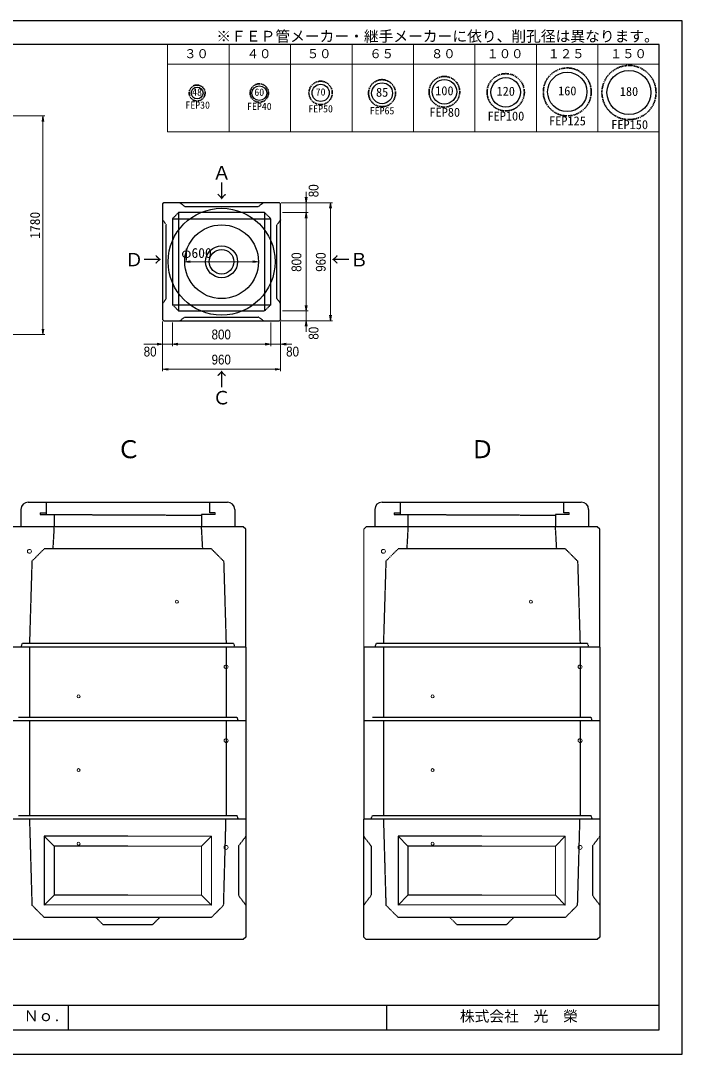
# Model space of a CAD drawing. Units: millimetres, scale not verified. Extents: x -297 to 298, y -210 to 211.
# Drawn here: x 28.7 to 297.9, y -210 to 210.5 of the extents above; entities that cross this region are included whole.
import ezdxf
from ezdxf.enums import TextEntityAlignment as Align

# ---------------------------------------------------------------- set-up
doc = ezdxf.new("R2010")
doc.units = ezdxf.units.MM
doc.linetypes.add('USER1', pattern=[12.95, 6.35, -3.175, 0.25, -3.175])
doc.linetypes.add('USER2', pattern=[4.7625, 3.175, -1.5875])
doc.layers.add('0-0', color=7, linetype='Continuous')
for name, color, linetype, lineweight in [('0-1_0', 9, 'Continuous', 25), ('0-2_dims', 7, 'Continuous', 18), ('0-3_pen1実線', 4, 'Continuous', 13), ('0-4_pen2実線', 3, 'Continuous', 13), ('0-5_pen3実線', 7, 'Continuous', 25), ('0-6_pen4実線', 7, 'Continuous', 25), ('0-7_pen2破線', 3, 'USER2', 25), ('0-8_鉄筋', 7, 'Continuous', 25), ('0-9_draw', 7, 'Continuous', 13)]:
    doc.layers.add(name, color=color, linetype=linetype, lineweight=lineweight)
doc.styles.add('ＭＳ ゴシック', font='')
doc.styles.add('ＭＳ Ｐゴシック', font='')
doc.styles.get('ＭＳ ゴシック').set_extended_font_data('MS Gothic')
doc.styles.get('ＭＳ Ｐゴシック').set_extended_font_data('MS PGothic')

# ---------------------------------------------------------------- blocks, each defined once
blk = doc.blocks.new('部分図 1')
at = {"layer": '0-1_0'}
blk.add_lwpolyline([(0.1, 0.3), (11898.1, 0.3), (11898.1, 8410.3), (0.1, 8410.3)], close=True, dxfattribs=at)
at = {"layer": '0-2_dims'}
for p, q in [((7709.94, 7506.5), (7709.94, 8215.2)), ((8211.94, 7506.5), (8211.94, 8215.2)), ((8710.94, 7506.5), (8710.94, 8215.2)), ((9210.94, 7506.5), (9210.94, 8215.2)), ((9710.94, 7506.5), (9710.94, 8215.2)), ((10209.94, 7506.5), (10209.94, 8215.2)), ((10710.94, 7506.5), (10710.94, 8215.2)), ((11211.94, 7506.5), (11211.94, 8215.2)), ((11708.94, 7506.5), (11708.94, 8215.2)), ((7709.94, 8055.3), (11708.94, 8055.3)), ((6279.96, 7636), (6710.96, 7636)), ((6695.96, 7636), (6695.96, 5856)), ((11708.94, 7506.5), (7709.94, 7506.5)), ((7849.5, 6449), (8449.5, 6449)), ((6398.21, 5856), (6710.96, 5856))]:
    blk.add_line(p, q, dxfattribs=at)
at = {"layer": '0-2_dims', "lineweight": 13}
for p, q in [((8837.5, 6929), (8837.5, 7019)), ((8634.5, 6929), (9050.5, 6929)), ((8634.5, 6929), (8852.5, 6929)), ((8837.5, 6849), (8837.5, 6929)), ((9035.5, 5969), (9035.5, 6929)), ((8644.5, 6849), (8852.5, 6849)), ((8644.5, 6849), (8852.5, 6849)), ((8837.5, 6849), (8837.5, 6049)), ((8837.5, 6849), (8837.5, 6759)), ((8837.5, 6049), (8837.5, 6139)), ((8644.5, 6049), (8852.5, 6049)), ((8644.5, 6049), (8852.5, 6049)), ((8837.5, 6049), (8837.5, 5969)), ((7669.5, 5964), (7669.5, 5559)), ((7669.5, 5964), (7669.5, 5763)), ((7749.5, 5954), (7749.5, 5763)), ((7749.5, 5954), (7749.5, 5763)), ((8549.5, 5954), (8549.5, 5763)), ((8549.5, 5954), (8549.5, 5763)), ((8629.5, 5964), (8629.5, 5559)), ((8629.5, 5964), (8629.5, 5763)), ((8634.5, 5969), (8852.5, 5969)), ((8634.5, 5969), (9050.5, 5969)), ((8837.5, 5969), (8837.5, 5879)), ((7669.5, 5778), (7515.41, 5778)), ((7749.5, 5778), (7669.5, 5778)), ((7749.5, 5778), (8549.5, 5778)), ((7749.5, 5778), (7839.5, 5778)), ((8549.5, 5778), (8459.5, 5778)), ((8549.5, 5778), (8629.5, 5778)), ((8629.5, 5778), (8719.5, 5778)), ((7669.5, 5574), (8629.5, 5574))]:
    blk.add_line(p, q, dxfattribs=at)
at = {"layer": '0-2_dims'}
for points in [[(6703.46, 7591), (6695.96, 7636), (6688.46, 7591)], [(7894.5, 6456.5), (7849.5, 6449), (7894.5, 6441.5)], [(8404.5, 6441.5), (8449.5, 6449), (8404.5, 6456.5)], [(6688.46, 5901), (6695.96, 5856), (6703.46, 5901)]]:
    blk.add_lwpolyline(points, dxfattribs=at)
at = {"layer": '0-2_dims', "lineweight": 13}
for points in [[(8830, 6974), (8837.5, 6929), (8845, 6974)], [(9043, 6884), (9035.5, 6929), (9028, 6884)], [(8845, 6804), (8837.5, 6849), (8830, 6804)], [(8845, 6804), (8837.5, 6849), (8830, 6804)], [(8830, 6094), (8837.5, 6049), (8845, 6094)], [(8830, 6094), (8837.5, 6049), (8845, 6094)], [(9028, 6014), (9035.5, 5969), (9043, 6014)], [(8845, 5924), (8837.5, 5969), (8830, 5924)], [(7624.5, 5770.5), (7669.5, 5778), (7624.5, 5785.5)], [(7794.5, 5785.5), (7749.5, 5778), (7794.5, 5770.5)], [(7794.5, 5785.5), (7749.5, 5778), (7794.5, 5770.5)], [(8504.5, 5770.5), (8549.5, 5778), (8504.5, 5785.5)], [(8504.5, 5770.5), (8549.5, 5778), (8504.5, 5785.5)], [(8674.5, 5785.5), (8629.5, 5778), (8674.5, 5770.5)], [(7714.5, 5581.5), (7669.5, 5574), (7714.5, 5566.5)], [(8584.5, 5566.5), (8629.5, 5574), (8584.5, 5581.5)]]:
    blk.add_lwpolyline(points, dxfattribs=at)
at = {"layer": '0-3_pen1実線'}
for p, q in [((7986, 4387.04), (7991.96, 4393)), ((10866, 4387.04), (10871.96, 4393))]:
    blk.add_line(p, q, dxfattribs=at)
at = {"layer": '0-4_pen2実線'}
for p, q in [((8098, 4405), (8098, 4393)), ((10978, 4405), (10978, 4393))]:
    blk.add_line(p, q, dxfattribs=at)
for centre, radius in [((6586, 4093), 16), ((9466, 4093), 16), ((7786, 3683), 12), ((10666, 3683), 12), ((8186, 3153), 16), ((11066, 3153), 16), ((6986, 2913), 12), ((9866, 2913), 12), ((8186, 2553), 16), ((11066, 2553), 16), ((6986, 2313), 12), ((9866, 2313), 12), ((6986, 1714), 12), ((8186, 1684), 16), ((9866, 1714), 12), ((11066, 1684), 16)]:
    blk.add_circle(centre, radius, dxfattribs=at)
at = {"layer": '0-5_pen3実線'}
for p, q in [((7679.5, 6929), (7669.5, 6919)), ((7669.5, 6919), (7669.5, 5979)), ((8619.5, 6929), (7679.5, 6929)), ((8619.5, 6929), (8629.5, 6919)), ((8629.5, 5979), (8629.5, 6919)), ((7669.5, 5979), (7679.5, 5969)), ((8629.5, 5979), (8619.5, 5969)), ((7679.5, 5969), (8619.5, 5969)), ((6576, 4493), (8196, 4493)), ((9456, 4493), (11076, 4493)), ((6516, 4433), (6516, 4293)), ((8256, 4433), (8256, 4293)), ((9396, 4433), (9396, 4293)), ((11136, 4433), (11136, 4293)), ((8326, 4293), (6446, 4293)), ((8346, 4273), (8326, 4293)), ((11206, 4293), (9326, 4293)), ((11226, 4273), (11206, 4293)), ((8346, 3313), (8346, 4273)), ((11226, 3313), (11226, 4273)), ((8346, 3313), (6426, 3313)), ((8346, 3313), (8346, 2713)), ((11226, 3313), (9306, 3313)), ((9306, 3313), (9306, 2713)), ((11226, 3313), (11226, 2713)), ((8346, 2713), (6426, 2713)), ((9306, 2713), (9306, 1913)), ((11226, 2713), (9306, 2713)), ((8346, 1914), (8346, 954)), ((9306, 954), (9306, 1914)), ((11226, 1914), (11226, 954)), ((7386, 1774), (6706, 1774)), ((6706, 1774), (6786, 1694)), ((6706, 1774), (6706, 1214)), ((10266, 1774), (9586, 1774)), ((9586, 1774), (9666, 1694)), ((9586, 1774), (9586, 1214)), ((7386, 1694), (6786, 1694)), ((6786, 1694), (6786, 1294)), ((10266, 1694), (9666, 1694)), ((9666, 1694), (9666, 1294)), ((6786, 1294), (6706, 1214)), ((7386, 1294), (6786, 1294)), ((9666, 1294), (9586, 1214)), ((10266, 1294), (9666, 1294)), ((8066, 1214), (6708.94, 1216.94)), ((10946, 1214), (9588.94, 1216.94)), ((8326, 934), (6446, 934)), ((8346, 954), (8326, 934)), ((9306, 954), (9326, 934)), ((11206, 934), (9326, 934)), ((11226, 954), (11206, 934)), ((6900.1, 400.3), (6900.1, 200.3))]:
    blk.add_line(p, q, dxfattribs=at)
for points in [[(8346, 2713), (8346, 1913), (6426, 1913)], [(11226, 2713), (11226, 1913), (9306, 1913)]]:
    blk.add_lwpolyline(points, dxfattribs=at)
for radius in [435, 300, 130, 100]:
    blk.add_circle((8149.5, 6449), radius, dxfattribs=at)
for centre, start, end in [((6576, 4433), 90, 180), ((8196, 4433), 0, 90), ((9456, 4433), 90, 180), ((11076, 4433), 0, 90)]:
    blk.add_arc(centre, 60, start, end, dxfattribs=at)
at = {"layer": '0-6_pen4実線'}
for p, q in [((200.1, 400.3), (11709.1, 400.3)), ((9490.1, 400.3), (9490.1, 200.3))]:
    blk.add_line(p, q, dxfattribs=at)
blk.add_lwpolyline([(200.1, 200.3), (11709.1, 200.3), (11709.1, 8215.3), (200.1, 8215.3)], close=True, dxfattribs=at)
at = {"layer": '0-7_pen2破線'}
for p, q in [((7809.5, 6929), (7849.5, 6899)), ((7849.5, 6899), (8449.5, 6899)), ((8489.5, 6929), (8449.5, 6899)), ((7749.5, 6799), (7799.5, 6849)), ((8499.5, 6849), (7799.5, 6849)), ((7799.5, 6849), (7799.5, 6049)), ((8499.5, 6849), (8549.5, 6799)), ((8499.5, 6849), (8499.5, 6049)), ((7669.5, 6789), (7699.5, 6749)), ((7749.5, 6799), (7749.5, 6099)), ((7749.5, 6799), (8549.5, 6799)), ((8549.5, 6099), (8549.5, 6799)), ((8629.5, 6789), (8599.5, 6749)), ((7799.5, 6049), (7749.5, 6099)), ((7749.5, 6099), (8549.5, 6099)), ((8549.5, 6099), (8499.5, 6049)), ((7799.5, 6049), (8499.5, 6049)), ((7809.5, 5969), (7849.5, 5999)), ((7849.5, 5999), (8449.5, 5999)), ((8489.5, 5969), (8449.5, 5999)), ((6722, 4493), (6722, 4393)), ((8050, 4493), (8050, 4405)), ((9602, 4493), (9602, 4393)), ((10930, 4493), (10930, 4405)), ((6674, 4405), (6722, 4405)), ((6674, 4405), (6674, 4393)), ((6674, 4393), (7986, 4387.04)), ((6786, 4393), (6786, 4293)), ((7986, 4393), (7986, 4293)), ((8098, 4393), (7986, 4393)), ((8098, 4405), (8050, 4405)), ((9554, 4405), (9602, 4405)), ((9554, 4405), (9554, 4393)), ((9554, 4393), (10866, 4387.04)), ((9666, 4393), (9666, 4293)), ((10866, 4393), (10866, 4293)), ((10978, 4393), (10866, 4393)), ((10978, 4405), (10930, 4405)), ((6786, 4293), (6776, 4113)), ((7996, 4113), (7986, 4293)), ((9666, 4293), (9656, 4113)), ((10876, 4113), (10866, 4293)), ((6606, 4013), (6706, 4113)), ((7386, 4113), (6706, 4113)), ((8066, 4113), (7386, 4113)), ((8066, 4113), (8166, 4013)), ((9486, 4013), (9586, 4113)), ((10266, 4113), (9586, 4113)), ((10946, 4113), (10266, 4113)), ((10946, 4113), (11046, 4013)), ((6606, 4013), (6586, 3343)), ((8166, 4013), (8186, 3343)), ((9486, 4013), (9466, 3343)), ((11046, 4013), (11066, 3343)), ((6526, 3343), (6516, 3313)), ((7386, 3343), (6526, 3343)), ((6586, 3313), (6586, 2743)), ((8246, 3343), (7386, 3343)), ((8186, 3313), (8186, 2743)), ((8246, 3343), (8256, 3313)), ((9406, 3343), (9396, 3313)), ((10266, 3343), (9406, 3343)), ((9466, 3313), (9466, 2743)), ((11126, 3343), (10266, 3343)), ((11066, 3313), (11066, 2743)), ((11126, 3343), (11136, 3313)), ((6496, 2743), (7386, 2743)), ((6586, 2713), (6586, 1943)), ((7386, 2743), (8276, 2743)), ((8186, 2713), (8186, 1943)), ((8286, 2713), (8276, 2743)), ((9376, 2743), (10266, 2743)), ((9466, 2713), (9466, 1943)), ((10266, 2743), (11156, 2743)), ((11066, 2713), (11066, 1943)), ((11166, 2713), (11156, 2743)), ((6496, 1943), (7386, 1943)), ((7386, 1943), (8276, 1943)), ((8286, 1913), (8276, 1943)), ((9366, 1913), (9376, 1943)), ((9376, 1943), (10266, 1943)), ((10266, 1943), (11156, 1943)), ((11166, 1913), (11156, 1943)), ((8166, 1214), (8185.18, 1914)), ((11046, 1214), (11065.18, 1914)), ((8346, 1774), (8286, 1694)), ((9306, 1774), (9366, 1694)), ((11226, 1774), (11166, 1694)), ((9366, 1694), (9366, 1294)), ((9366, 1294), (9306, 1214)), ((8066, 1114), (8166, 1214)), ((10946, 1114), (11046, 1214)), ((8066, 1114), (6706, 1114)), ((7186, 1054), (7126, 1114)), ((7586, 1054), (7646, 1114)), ((10946, 1114), (9586, 1114)), ((10066, 1054), (10006, 1114)), ((10466, 1054), (10526, 1114)), ((7586, 1054), (7186, 1054)), ((10466, 1054), (10066, 1054))]:
    blk.add_line(p, q, dxfattribs=at)
for points in [[(7669.5, 6109), (7699.5, 6149), (7699.5, 6749)], [(8629.5, 6109), (8599.5, 6149), (8599.5, 6749)], [(6586, 1914), (6606, 1214), (6706, 1114)], [(9466, 1914), (9486, 1214), (9586, 1114)], [(8286, 1694), (8286, 1294), (8346, 1214)], [(11166, 1694), (11166, 1294), (11226, 1214)]]:
    blk.add_lwpolyline(points, dxfattribs=at)
at = {"layer": '0-8_鉄筋', "color": 1, "linetype": 'USER1', "lineweight": 35}
for centre, radius in [((10962.04, 7830.6), 195), ((11464.04, 7825.6), 220.1), ((8955.04, 7822.7), 95), ((9454.84, 7820.6), 110), ((9962.04, 7831.7), 125), ((10461.04, 7827.6), 151.71), ((7950.04, 7821.7), 65), ((8456.04, 7821.6), 75)]:
    blk.add_circle(centre, radius, dxfattribs=at)
at = {"layer": '0-8_鉄筋', "color": 1}
for centre, radius in [((10962.04, 7830.7), 160), ((11464.04, 7825.7), 179.11), ((9962.04, 7831.7), 100), ((10461.04, 7827.7), 120), ((7950.04, 7821.7), 48), ((8456.04, 7820.7), 60), ((8955.04, 7822.7), 70), ((9455.04, 7819.7), 85)]:
    blk.add_circle(centre, radius, dxfattribs=at)
at = {"layer": '0-9_draw'}
for p, q in [((9306, 4273), (9326, 4293)), ((9306, 4273), (9306, 3313)), ((8066, 1774), (7386, 1774)), ((8066, 1774), (7986, 1694)), ((8066, 1774), (8066, 1214)), ((10946, 1774), (10266, 1774)), ((10946, 1774), (10866, 1694)), ((10946, 1774), (10946, 1214)), ((7986, 1694), (7386, 1694)), ((7986, 1694), (7986, 1294)), ((10866, 1694), (10266, 1694)), ((10866, 1694), (10866, 1294)), ((7986, 1294), (7386, 1294)), ((7986, 1294), (8066, 1214)), ((10866, 1294), (10266, 1294)), ((10866, 1294), (10946, 1214))]:
    blk.add_line(p, q, dxfattribs=at)
at = {"layer": '0-2_dims', "style": 'ＭＳ ゴシック'}
for s, height, p in [('※ＦＥＰ管メーカー・継手メーカーに依り、削孔径は異なります。', 87.98, (8106.76, 8213.13)), ('３０', 73.31, (7844.94, 8083.2)), ('４０', 73.31, (8353.94, 8083.2)), ('５０', 73.31, (8842.94, 8083.2)), ('６５', 73.31, (9351.94, 8083.2)), ('８０', 73.31, (9852.94, 8083.2)), ('１００', 73.31, (10304.94, 8083.2)), ('１２５', 73.31, (10801.94, 8083.2)), ('１５０', 73.31, (11308.94, 8083.2)), ('Ａ', 110, (8075.5, 7085)), ('↓', 110, (8075.5, 6935)), ('φ600', 80.65, (7821, 6456)), ('Ｄ→', 110, (7362.5, 6378)), ('←Ｂ', 110, (9042.5, 6378)), ('↑', 110, (8074.5, 5405)), ('Ｃ', 110, (8074.5, 5255))]:
    blk.add_text(s, height=height, dxfattribs=at).set_placement(p, align=Align.BOTTOM_LEFT)
at = {"layer": '0-2_dims', "style": 'ＭＳ Ｐゴシック', "width": 0.9}
for s, p in [('80', (8961.59, 6974)), ('800', (8822.5, 6367.18)), ('960', (9020.5, 6367.18)), ('80', (8961.59, 5814.91))]:
    blk.add_text(s, height=79.98, rotation=90, dxfattribs=at).set_placement(p, align=Align.BOTTOM_LEFT)
at = {"layer": '0-2_dims', "style": 'ＭＳ ゴシック'}
blk.add_text('1780', height=80.65, rotation=90, dxfattribs=at).set_placement((6695.46, 6636), align=Align.BOTTOM_LEFT)
at = {"layer": '0-2_dims', "style": 'ＭＳ Ｐゴシック', "width": 0.9}
for s, p in [('800', (8067.68, 5793)), ('80', (7515.41, 5653.91)), ('80', (8674.5, 5653.91)), ('960', (8067.68, 5589))]:
    blk.add_text(s, height=79.98, dxfattribs=at).set_placement(p, align=Align.BOTTOM_LEFT)
at = {"layer": '0-5_pen3実線', "style": 'ＭＳ ゴシック'}
for s, p in [('Ｎｏ.', (6539.8, 243.63)), ('株式会社\u3000光\u3000榮', (10088.1, 240.3))]:
    blk.add_text(s, height=87.98, dxfattribs=at).set_placement(p, align=Align.BOTTOM_LEFT)
at = {"layer": '0-8_鉄筋', "style": 'ＭＳ ゴシック'}
for s, height, p in [('48', 58.65, (7909.84, 7782.6)), ('60', 58.65, (8415.84, 7781.6)), ('70', 58.65, (8914.84, 7783.6)), ('85', 73.31, (9405.84, 7769.4)), ('100', 73.31, (9887.34, 7781.6)), ('120', 73.31, (10386.34, 7777.6)), ('160', 73.31, (10887.34, 7780.6)), ('180', 73.31, (11389.34, 7775.6)), ('FEP30', 58.65, (7855.04, 7676.7)), ('FEP40', 58.65, (8356.84, 7666.5)), ('FEP50', 58.65, (8855.24, 7646.3)), ('FEP65', 58.65, (9355.44, 7630.6)), ('FEP80', 73.31, (9840.44, 7606.5)), ('FEP100', 73.31, (10312.84, 7575.8)), ('FEP125', 73.31, (10813.84, 7536.2)), ('FEP150', 73.31, (11319.84, 7505.8)), ('Ｃ', 146.6, (7293.97, 4806.33)), ('Ｄ', 146.6, (10170.97, 4806.33))]:
    blk.add_text(s, height=height, dxfattribs=at).set_placement(p, align=Align.BOTTOM_LEFT)

msp = doc.modelspace()

# ---------------------------------------------------------------- block references
at = {"layer": '0-0', "xscale": 0.05, "yscale": 0.05}
msp.add_blockref('部分図 1', (-297, -210), dxfattribs=at)

doc.saveas('drawing.dxf')
